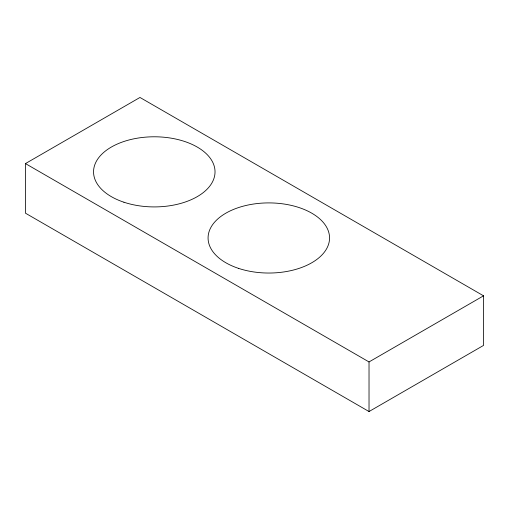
<?xml version="1.0" encoding="UTF-8"?>
<svg xmlns="http://www.w3.org/2000/svg" width="509" height="509" viewBox="0 0 509 509"><rect width="100%" height="100%" fill="white"/><g stroke="black" fill="none" stroke-linecap="round" stroke-linejoin="round"><path stroke-width="0.76" d="M25.45 163.586L139.975 97.461L483.55 295.824L483.55 345.414L369.025 411.539L25.45 213.176L25.45 163.586L369.025 361.944L483.55 295.824M369.025 361.944L369.025 411.539M123.922 202.219A60.736 35.064 0 0 0 215.027 171.851A60.736 35.064 0 0 0 123.922 141.483A60.736 35.064 0 0 0 123.922 202.219M238.447 268.338A60.736 35.064 0 0 0 329.552 237.97A60.736 35.064 0 0 0 238.447 207.602A60.736 35.064 0 0 0 238.447 268.338"/></g></svg>
